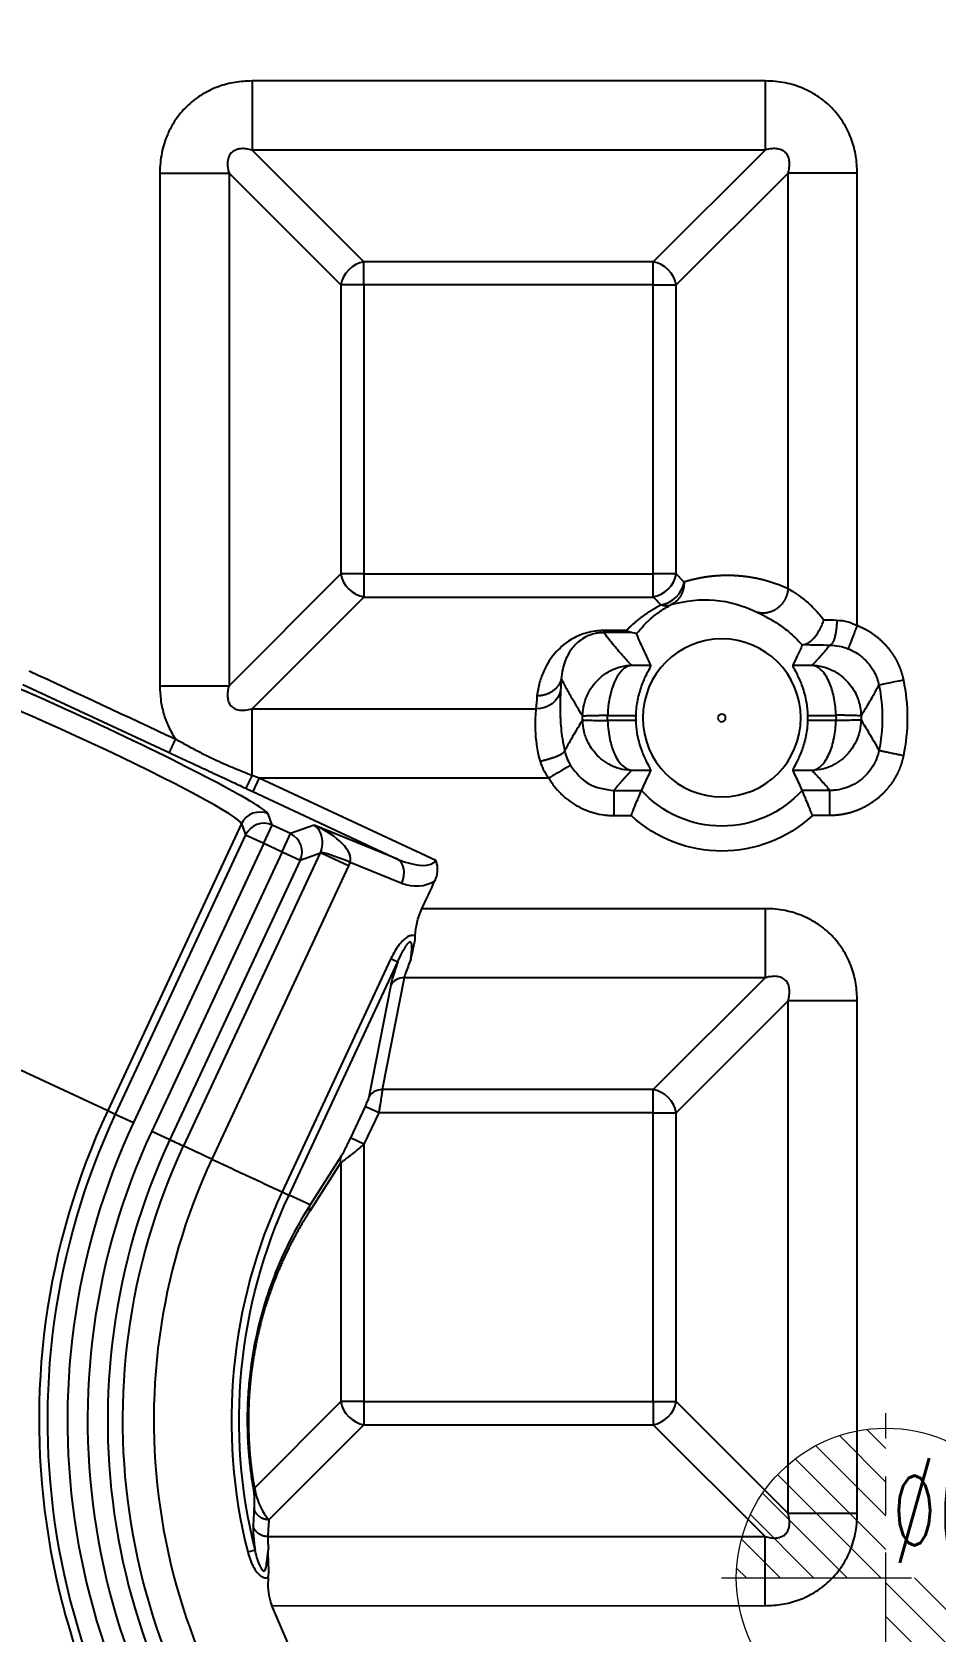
# Model space of a CAD drawing. Header units: millimetres. Extents: x 2595 to 3308, y 1499 to 1823.
# Drawn here: x 3169.39 to 3187.49, y 1625.03 to 1657.09 of the extents above; entities that cross this region are included whole.
import ezdxf
from ezdxf.lldxf.tags import DXFTag

# ---------------------------------------------------------------- set-up
doc = ezdxf.new("R2010")
doc.units = ezdxf.units.MM
doc.linetypes.add('CENTER', pattern=[2, 1.25, -0.25, 0.25, -0.25])
doc.layers.add('5', color=7, linetype='Continuous', true_color=0xffffff)
doc.layers.add('epin', color=13, linetype='Continuous', lineweight=9)
doc.styles.add('TXT05', font='txt.shx', dxfattribs={"width": 0.5, "bigfont": 'gbcbig.shx'})
tags = doc.linetypes.add('DASHED', pattern=[25.72, 12.86, -12.86]).pattern_tags.tags
tags[6:7] = [DXFTag(74, 4), DXFTag(75, 0), DXFTag(340, '0'), DXFTag(46, 0.0), DXFTag(50, 0.0), DXFTag(44, 0.0), DXFTag(45, 0.0)]
tags[4:5] = [DXFTag(74, 4), DXFTag(75, 0), DXFTag(340, '0'), DXFTag(46, 0.0), DXFTag(50, 0.0), DXFTag(44, 0.0), DXFTag(45, 0.0)]

# ---------------------------------------------------------------- blocks, each defined once
blk = doc.blocks.new('epin_ejp_6')
at = {"layer": 'epin'}
h = blk.add_hatch(dxfattribs=at)
h.set_pattern_fill('_ANSI31', color=123, scale=0.15, angle=90, style=0)
h.set_pattern_definition([(135, (-2656.51364, 153.2396), (-0.336759605, -0.336759605), [])])
h.paths.add_polyline_path([(0, 3, 0.414214), (-3, 0), (0, 0)])
h.paths.add_polyline_path([(3, 0), (0, 0), (0, -3, 0.414214)])
at = {"layer": 'epin', "color": 1, "linetype": 'CENTER', "ltscale": 3.048}
for p, q in [((0, -3.3), (0, 3.3)), ((-3.3, 0), (3.3, 0))]:
    blk.add_line(p, q, dxfattribs=at)
at = {"layer": 'epin'}
blk.add_circle((0, 0), 3, dxfattribs=at)
at = {"layer": 'epin', "color": 6, "style": 'TXT05', "width": 0.5}
blk.add_text('%%c6', height=2.1, dxfattribs=at).set_placement((0.12, 0.3))

msp = doc.modelspace()

# ---------------------------------------------------------------- linework, layer by layer
at = {"layer": '5', "color": 7, "linetype": 'Continuous'}
for p, q in [((3173.796, 1656.111), (3173.796, 1654.725)), ((3184.078, 1656.111), (3173.796, 1656.111)), ((3184.078, 1654.725), (3173.796, 1654.725)), ((3176.039, 1652.482), (3173.796, 1654.725)), ((3181.834, 1652.482), (3184.078, 1654.725)), ((3171.947, 1654.263), (3171.947, 1643.981)), ((3173.334, 1654.263), (3173.334, 1643.981)), ((3175.577, 1652.02), (3173.334, 1654.263)), ((3182.296, 1652.02), (3184.54, 1654.263)), ((3185.926, 1654.263), (3184.54, 1654.263)), ((3184.54, 1645.933), (3184.54, 1654.263)), ((3185.926, 1645.192), (3185.926, 1654.263)), ((3181.834, 1652.482), (3176.039, 1652.482)), ((3176.039, 1652.02), (3176.039, 1652.482)), ((3181.834, 1652.02), (3181.834, 1652.482)), ((3175.577, 1652.02), (3175.577, 1646.225)), ((3176.039, 1652.02), (3175.577, 1652.02)), ((3176.039, 1652.02), (3176.039, 1646.225)), ((3181.834, 1652.02), (3176.039, 1652.02)), ((3181.834, 1652.02), (3182.296, 1652.02)), ((3181.834, 1646.225), (3181.834, 1652.02)), ((3182.296, 1646.225), (3182.296, 1652.02)), ((3175.577, 1646.225), (3173.334, 1643.981)), ((3176.039, 1646.225), (3175.577, 1646.225)), ((3176.039, 1646.225), (3181.834, 1646.225)), ((3176.039, 1646.225), (3176.039, 1645.762)), ((3181.834, 1645.762), (3181.834, 1646.225)), ((3182.296, 1646.225), (3181.834, 1646.225)), ((3182.454, 1646.067), (3182.296, 1646.225)), ((3176.039, 1645.762), (3173.796, 1643.519)), ((3176.039, 1645.762), (3181.834, 1645.762)), ((3181.297, 1645.088), (3180.849, 1645.088)), ((3181.418, 1645.048), (3180.849, 1645.048)), ((3181.401, 1644.394), (3181.792, 1644.394)), ((3184.633, 1644.394), (3185.023, 1644.394)), ((3169.2, 1644.01), (3172.133, 1642.642)), ((3171.947, 1643.981), (3173.334, 1643.981)), ((3180.924, 1643.389), (3181.493, 1643.389)), ((3181.493, 1643.286), (3180.924, 1643.286)), ((3184.931, 1643.389), (3185.501, 1643.389)), ((3185.501, 1643.286), (3184.931, 1643.286)), ((3181.792, 1642.282), (3181.401, 1642.282)), ((3185.023, 1642.282), (3184.633, 1642.282)), ((3173.939, 1642.133), (3173.812, 1641.86)), ((3173.812, 1641.86), (3176.713, 1640.507)), ((3173.939, 1642.133), (3179.743, 1642.133)), ((3173.939, 1642.133), (3177.478, 1640.483)), ((3181.047, 1641.882), (3181.604, 1641.882)), ((3185.377, 1641.882), (3184.821, 1641.882)), ((3173.586, 1641.217), (3170.903, 1635.463)), ((3173.586, 1641.217), (3173.667, 1640.993)), ((3174.032, 1640.823), (3174.201, 1641.187)), ((3174.201, 1641.187), (3174.12, 1641.411)), ((3174.567, 1641.017), (3174.201, 1641.187)), ((3175.039, 1641.188), (3174.567, 1641.017)), ((3176.713, 1640.507), (3175.039, 1641.188)), ((3181.047, 1641.38), (3181.394, 1641.38)), ((3185.377, 1641.38), (3185.03, 1641.38)), ((3173.667, 1640.993), (3171.055, 1635.392)), ((3173.667, 1640.993), (3174.032, 1640.823)), ((3174.397, 1640.652), (3174.567, 1641.017)), ((3174.032, 1640.823), (3171.42, 1635.222)), ((3174.397, 1640.652), (3171.785, 1635.051)), ((3172.426, 1634.753), (3175.167, 1640.63)), ((3174.032, 1640.823), (3174.397, 1640.652)), ((3174.397, 1640.652), (3174.761, 1640.483)), ((3174.761, 1640.483), (3175.167, 1640.63)), ((3175.729, 1640.368), (3175.167, 1640.63)), ((3174.761, 1640.483), (3172.149, 1634.881)), ((3175.729, 1640.368), (3172.988, 1634.49)), ((3175.763, 1640.445), (3176.795, 1640.025)), ((3184.078, 1639.512), (3177.199, 1639.512)), ((3164.711, 1638.35), (3170.903, 1635.463)), ((3176.58, 1638.512), (3174.398, 1633.833)), ((3174.537, 1633.768), (3176.719, 1638.447)), ((3176.847, 1638.126), (3176.406, 1635.883)), ((3184.078, 1638.126), (3176.847, 1638.126)), ((3181.834, 1635.883), (3184.078, 1638.126)), ((3176.575, 1637.976), (3176.134, 1635.732)), ((3182.296, 1635.421), (3184.54, 1637.664)), ((3185.926, 1637.664), (3184.54, 1637.664)), ((3184.54, 1627.382), (3184.54, 1637.664)), ((3185.926, 1627.382), (3185.926, 1637.664)), ((3181.834, 1635.883), (3176.406, 1635.883)), ((3181.834, 1635.421), (3181.834, 1635.883)), ((3170.903, 1635.463), (3171.055, 1635.392)), ((3176.062, 1635.547), (3175.767, 1634.915)), ((3176.334, 1635.421), (3176.039, 1634.789)), ((3181.834, 1635.421), (3182.296, 1635.421)), ((3181.834, 1629.626), (3181.834, 1635.421)), ((3182.296, 1629.626), (3182.296, 1635.421)), ((3171.055, 1635.392), (3171.42, 1635.222)), ((3171.785, 1635.051), (3172.149, 1634.881)), ((3176.039, 1634.789), (3175.767, 1634.915)), ((3176.039, 1634.789), (3176.039, 1629.626)), ((3175.582, 1634.549), (3174.958, 1633.572)), ((3175.577, 1634.422), (3174.953, 1633.445)), ((3175.577, 1634.422), (3175.577, 1629.626)), ((3174.958, 1633.572), (3174.537, 1633.768)), ((3175.577, 1629.626), (3173.844, 1627.892)), ((3176.039, 1629.626), (3175.577, 1629.626)), ((3176.039, 1629.626), (3181.834, 1629.626)), ((3176.039, 1629.626), (3176.039, 1629.163)), ((3181.834, 1629.626), (3182.296, 1629.626)), ((3181.834, 1629.626), (3181.834, 1629.163)), ((3182.296, 1629.626), (3184.54, 1627.382)), ((3176.039, 1629.163), (3174.133, 1627.257)), ((3176.039, 1629.163), (3181.834, 1629.163)), ((3181.834, 1629.163), (3184.078, 1626.92)), ((3184.078, 1625.534), (3184.078, 1626.92)), ((3174.19, 1625.535), (3184.078, 1625.534))]:
    msp.add_line(p, q, dxfattribs=at)
at = {"layer": '5', "color": 7, "linetype": 'Continuous', "extrusion": (0, 0, -1)}
for radius in [1.584, 0.077]:
    msp.add_circle((-3183.212, 1643.338), radius, dxfattribs=at)
for centre, radius, start, end in [((-3148.002, 1669.494), 100.07, 313.95835, 233.17746), ((-3148.002, 1669.494), 99.038, 101.06, 232.89885), ((-3183.212, 1643.338), 3.718, 168.2351, 191.7649), ((-3183.212, 1643.338), 3.216, 168.2383, 191.7672), ((-3183.212, 1643.338), 2.791, 359.1545, 0.8458), ((-3183.212, 1643.338), 2.289, 358.7148, 1.2852), ((-3183.212, 1643.338), 1.72, 358.2894, 1.7106), ((-3183.212, 1643.338), 1.72, 178.2894, 181.7106), ((-3183.212, 1643.338), 2.289, 178.7148, 181.2852), ((-3183.212, 1643.338), 2.791, 179.1545, 180.8455), ((-3183.212, 1643.338), 2.169, 222.1388, 317.8612), ((-3183.212, 1643.338), 2.672, 227.1215, 312.8785), ((-3184.218, 1629.254), 23.825, 180, 25), ((-3184.218, 1629.254), 13.012, 180, 25), ((-3184.218, 1629.254), 10.682, 345.9067, 25)]:
    msp.add_arc(centre, radius, start, end, dxfattribs=at)
at = {"layer": '5', "color": 7, "linetype": 'DASHED'}
for radius, start, end in [(100.573, 306.62661, 226.18317), (100.572, 306.62578, 226.19708)]:
    msp.add_arc((3148.002, 1669.494), radius, start, end, dxfattribs=at)
at = {"layer": '5', "color": 7, "linetype": 'Continuous'}
for centre, radius, start, end in [((3148.002, 1669.494), 100.547, 306.63636, 233.36364), ((3148.002, 1669.494), 99.282, 307.04882, 79.04876), ((3148.002, 1669.494), 99.081, 307.09253, 78.95021), ((3148.002, 1663.458), 81.732, 285.12421, 344.87579), ((3148.002, 1663.458), 82.176, 285.12421, 344.87579), ((3184.218, 1629.254), 23.204, 155, 0), ((3184.218, 1629.254), 22.9, 155, 0), ((3184.218, 1629.254), 22.498, 155, 0), ((3184.218, 1629.254), 22.094, 155, 0), ((3184.218, 1629.254), 21.692, 155, 0), ((3184.218, 1629.254), 21.524, 155, 0), ((3184.218, 1629.254), 14.692, 155, 0), ((3184.218, 1629.254), 14.524, 155, 0), ((3184.218, 1629.254), 14.122, 155, 0), ((3184.218, 1629.254), 13.718, 155, 0), ((3184.218, 1629.254), 13.316, 155, 0), ((3184.218, 1629.254), 12.391, 155, 0), ((3184.218, 1629.254), 10.836, 155, 194.0933)]:
    msp.add_arc(centre, radius, start, end, dxfattribs=at)
for centre, major_axis, ratio, start_param, end_param in [((3176.039, 1652.02), (0.356, 0.356), 0.854588, 0.863645, 2.277948), ((3181.834, 1652.02), (0.356, -0.356), 0.854588, 0.863645, 2.277948), ((3176.039, 1646.225), (-0.356, 0.356), 0.854588, 0.863645, 2.277948), ((3181.834, 1646.225), (-0.356, -0.356), 0.854588, 0.863645, 2.277948), ((3181.993, 1646.065), (-0.356, -0.356), 0.854588, 0.863645, 2.2779), ((3170.655, 1643.015), (3.465, -1.616), 0.052408, 0.05236, 3.089233), ((3170.486, 1642.651), (3.1, -1.446), 0.058573, 0.05236, 3.089233), ((3173.95, 1641.047), (0.378, 0.138), 0.997265, 0.786768, 2.354825), ((3174.032, 1640.823), (0.378, 0.138), 0.997265, 0.786768, 2.354825), ((3174.869, 1640.824), (0.89, -0.389), 0.413498, 0.028084, 1.560908), ((3174.869, 1640.824), (0.03, 0.412), 0.826926, 4.318334, 5.851158), ((3174.397, 1640.652), (-0.138, 0.378), 0.997265, 3.92836, 5.496418), ((3174.626, 1640.736), (0.568, 0.026), 0.671744, 5.934647, 5.96988), ((3177.011, 1639.863), (1.843, -0.777), 0.035222, 2.32936, 3.08739), ((3173.379, 1641.318), (2.561, -0.045), 0.928627, 5.891171, 5.926404), ((3176.806, 1640.796), (0.673, -0.314), 0.406699, 4.764749, 6.283185), ((3176.544, 1640.142), (0.152, 0.373), 0.687907, 4.678191, 6.211015), ((3177.057, 1640.679), (0.673, -0.314), 0.948965, 4.764749, 5.713443), ((3176.406, 1635.605), (0.296, -0.058), 0.916023, 1.748813, 2.877961), ((3181.834, 1635.421), (0.356, -0.356), 0.854588, 0.863645, 2.277948), ((3176.039, 1629.626), (-0.356, 0.356), 0.854588, 0.863645, 2.277948), ((3181.834, 1629.626), (-0.356, -0.356), 0.854588, 0.863645, 2.277948)]:
    msp.add_ellipse(centre, major_axis=major_axis, ratio=ratio, start_param=start_param, end_param=end_param, dxfattribs=at)
for points, degree, knots in [([(3173.796, 1656.111), (3173.682, 1656.106), (3173.452, 1656.095), (3173.172, 1656.02), (3172.958, 1655.931), (3172.75, 1655.82), (3172.558, 1655.676), (3172.39, 1655.503), (3172.289, 1655.373), (3172.188, 1655.217), (3172.103, 1655.05), (3172.031, 1654.853), (3171.984, 1654.666), (3171.953, 1654.469), (3171.949, 1654.333), (3171.947, 1654.263)], 3, [0, 0, 0, 0, 0.117404, 0.235804, 0.295415, 0.355364, 0.477207, 0.539685, 0.603015, 0.645573, 0.730964, 0.795158, 0.860435, 0.928322, 1, 1, 1, 1]), ([(3185.926, 1654.263), (3185.921, 1654.377), (3185.91, 1654.607), (3185.835, 1654.887), (3185.746, 1655.101), (3185.634, 1655.309), (3185.491, 1655.501), (3185.317, 1655.669), (3185.188, 1655.77), (3185.032, 1655.871), (3184.864, 1655.956), (3184.667, 1656.028), (3184.481, 1656.075), (3184.283, 1656.106), (3184.147, 1656.109), (3184.078, 1656.111)], 3, [0, 0, 0, 0, 0.117404, 0.235804, 0.295415, 0.355364, 0.477207, 0.539685, 0.603015, 0.645573, 0.730964, 0.795158, 0.860435, 0.928322, 1, 1, 1, 1]), ([(3173.796, 1654.725), (3173.758, 1654.735), (3173.685, 1654.753), (3173.576, 1654.757), (3173.478, 1654.739), (3173.393, 1654.691), (3173.332, 1654.61), (3173.303, 1654.509), (3173.303, 1654.389), (3173.323, 1654.308), (3173.334, 1654.263)], 3, [0, 0, 0, 0, 0.147174, 0.276121, 0.386166, 0.48296, 0.579882, 0.691662, 0.82731, 1, 1, 1, 1]), ([(3184.54, 1654.263), (3184.549, 1654.301), (3184.567, 1654.374), (3184.572, 1654.482), (3184.553, 1654.581), (3184.505, 1654.666), (3184.425, 1654.727), (3184.324, 1654.755), (3184.204, 1654.756), (3184.123, 1654.736), (3184.078, 1654.725)], 3, [0, 0, 0, 0, 0.147174, 0.276121, 0.386166, 0.48296, 0.579882, 0.691662, 0.82731, 1, 1, 1, 1]), ([(3182.454, 1646.067), (3182.685, 1646.14), (3182.92, 1646.172), (3183.073, 1646.194), (3183.229, 1646.198), (3183.382, 1646.203), (3183.694, 1646.18), (3184.004, 1646.124), (3184.35, 1646.021), (3184.54, 1645.933)], 2, [0, 0, 0, 0.214286, 0.214286, 0.357143, 0.357143, 0.5, 0.65, 0.8, 1, 1, 1]), ([(3184.54, 1645.933), (3184.582, 1645.907), (3184.666, 1645.855), (3184.844, 1645.729), (3185.049, 1645.553), (3185.185, 1645.392), (3185.257, 1645.306)], 3, [0, 0, 0, 0, 0.233513, 0.46875, 0.717678, 1, 1, 1, 1]), ([(3181.503, 1645.028), (3181.6, 1645.139), (3181.738, 1645.297), (3181.99, 1645.49), (3182.13, 1645.57), (3182.197, 1645.609)], 3, [0, 0, 0, 0, 0.554694, 0.789035, 1, 1, 1, 1]), ([(3181.992, 1645.605), (3182.01, 1645.6), (3182.037, 1645.593), (3182.072, 1645.59), (3182.098, 1645.589), (3182.124, 1645.591), (3182.157, 1645.595), (3182.181, 1645.603), (3182.197, 1645.609)], 3, [0, 0, 0, 0, 0.249927, 0.374963, 0.499998, 0.625034, 0.750069, 1, 1, 1, 1]), ([(3183.919, 1645.456), (3183.943, 1645.444), (3183.991, 1645.421), (3184.082, 1645.374), (3184.184, 1645.319), (3184.334, 1645.229), (3184.491, 1645.118), (3184.615, 1645.011), (3184.653, 1644.976), (3184.661, 1644.968)], 3, [0, 0, 0, 0, 0.154715, 0.302192, 0.446974, 0.589711, 0.874301, 0.973375, 1, 1, 1, 1]), ([(3180.849, 1645.088), (3180.818, 1645.088), (3180.756, 1645.086), (3180.638, 1645.074), (3180.503, 1645.045), (3180.365, 1644.997), (3180.12, 1644.881), (3179.848, 1644.643), (3179.66, 1644.34), (3179.549, 1644.041), (3179.522, 1643.87), (3179.507, 1643.779)], 3, [0, 0, 0, 0, 0.024642, 0.048514, 0.095737, 0.14416, 0.193426, 0.396543, 0.657548, 0.817838, 1, 1, 1, 1]), ([(3180.849, 1645.048), (3180.807, 1645.046), (3180.722, 1645.042), (3180.574, 1645.006), (3180.44, 1644.942), (3180.318, 1644.851), (3180.219, 1644.746), (3180.134, 1644.622), (3180.066, 1644.476), (3180.015, 1644.307), (3180.002, 1644.186), (3179.995, 1644.122)], 3, [0, 0, 0, 0, 0.035985, 0.074047, 0.16195, 0.258248, 0.364856, 0.48996, 0.637041, 0.80645, 1, 1, 1, 1]), ([(3181.401, 1644.394), (3181.395, 1644.4), (3181.357, 1644.439), (3181.289, 1644.512), (3181.195, 1644.617), (3181.097, 1644.732), (3180.994, 1644.858), (3180.911, 1644.965), (3180.863, 1645.03), (3180.849, 1645.048)], 3, [0, 0, 0, 0, 0.031033, 0.176544, 0.336478, 0.511983, 0.704037, 0.914259, 1, 1, 1, 1]), ([(3181.418, 1645.048), (3181.398, 1645.051), (3181.368, 1645.056), (3181.327, 1645.072), (3181.307, 1645.083), (3181.297, 1645.088)], 3, [0, 0, 0, 0, 0.499385, 0.749582, 1, 1, 1, 1]), ([(3181.418, 1645.048), (3181.449, 1645.046), (3181.467, 1645.043), (3181.495, 1645.036), (3181.501, 1645.032), (3181.503, 1645.028)], 3, [0, 0, 0, 0, 0.426432, 0.426432, 1, 1, 1, 1]), ([(3184.866, 1644.809), (3184.9, 1644.82), (3184.967, 1644.841), (3185.084, 1644.962), (3185.169, 1645.096), (3185.225, 1645.215), (3185.246, 1645.276), (3185.257, 1645.306)], 3, [0, 0, 0, 0, 0.251226, 0.500803, 0.750369, 0.874999, 1, 1, 1, 1]), ([(3185.517, 1645.299), (3185.593, 1645.293), (3185.734, 1645.28), (3185.865, 1645.22), (3185.926, 1645.192)], 3, [0, 0, 0, 0, 0.539354, 1, 1, 1, 1]), ([(3185.926, 1645.192), (3186.105, 1645.122), (3186.33, 1644.96), (3186.467, 1644.832), (3186.589, 1644.688), (3186.692, 1644.532), (3186.773, 1644.366), (3186.833, 1644.19), (3186.852, 1644.096)], 2, [0, 0, 0, 0.25, 0.375, 0.5, 0.625, 0.75, 0.875, 1, 1, 1]), ([(3181.792, 1644.394), (3181.762, 1644.452), (3181.734, 1644.511), (3181.634, 1644.722), (3181.566, 1644.875), (3181.503, 1645.028)], 3, [0, 0, 0, 0, 0.277565, 0.277565, 1, 1, 1, 1]), ([(3184.824, 1644.8), (3184.792, 1644.728), (3184.759, 1644.656), (3184.695, 1644.52), (3184.664, 1644.457), (3184.633, 1644.394)], 3, [0, 0, 0, 0, 0.532113, 0.532113, 1, 1, 1, 1]), ([(3184.824, 1644.8), (3184.825, 1644.802), (3184.833, 1644.805), (3184.852, 1644.807), (3184.859, 1644.808), (3184.866, 1644.809)], 3, [0, 0, 0, 0, 0.728273, 0.728273, 1, 1, 1, 1]), ([(3184.866, 1644.809), (3184.947, 1644.807), (3185.11, 1644.802), (3185.289, 1644.799), (3185.38, 1644.797)], 3, [0, 0, 0, 0, 0.491877, 1, 1, 1, 1]), ([(3185.743, 1644.724), (3185.849, 1644.683), (3186.058, 1644.558), (3186.268, 1644.292), (3186.342, 1644.083), (3186.361, 1643.993)], 3, [0, 0, 0, 0, 0.34077, 0.723685, 1, 1, 1, 1]), ([(3167.285, 1581.691), (3169.791, 1582.349), (3174.854, 1583.68), (3182.249, 1586.586), (3189.494, 1590.2), (3196.488, 1594.596), (3203.144, 1599.754), (3208.087, 1604.452), (3211.587, 1608.288), (3213.88, 1611.019), (3216.127, 1613.943), (3218.312, 1617.062), (3220.416, 1620.381), (3222.422, 1623.902), (3224.31, 1627.624), (3226.058, 1631.547), (3227.642, 1635.67), (3229.06, 1639.983), (3229.814, 1642.955), (3230.196, 1644.461)], 3, [0, 0, 0, 0, 0.083028, 0.167755, 0.254186, 0.342326, 0.432181, 0.523757, 0.560565, 0.598667, 0.638065, 0.678758, 0.720749, 0.764038, 0.808627, 0.854516, 0.901707, 0.950201, 1, 1, 1, 1]), ([(3180.444, 1643.581), (3180.452, 1643.618), (3180.477, 1643.707), (3180.537, 1643.848), (3180.634, 1644.002), (3180.768, 1644.147), (3180.909, 1644.249), (3181.04, 1644.315), (3181.152, 1644.356), (3181.273, 1644.385), (3181.358, 1644.391), (3181.401, 1644.394)], 3, [0, 0, 0, 0, 0.07891, 0.193042, 0.321701, 0.464371, 0.622974, 0.709167, 0.800415, 0.897186, 1, 1, 1, 1]), ([(3181.401, 1644.394), (3181.366, 1644.385), (3181.31, 1644.372), (3181.237, 1644.317), (3181.168, 1644.246), (3181.098, 1644.141), (3181.016, 1643.96), (3180.96, 1643.754), (3180.931, 1643.543), (3180.926, 1643.441), (3180.924, 1643.389)], 3, [0, 0, 0, 0, 0.150621, 0.2431, 0.329843, 0.46928, 0.595012, 0.809212, 0.903576, 1, 1, 1, 1]), ([(3181.493, 1643.389), (3181.496, 1643.494), (3181.509, 1643.601), (3181.548, 1643.798), (3181.575, 1643.891), (3181.635, 1644.062), (3181.67, 1644.141), (3181.735, 1644.273), (3181.765, 1644.327), (3181.79, 1644.378), (3181.794, 1644.39), (3181.792, 1644.394)], 3, [0, 0, 0, 0, 0.203873, 0.203873, 0.406716, 0.406716, 0.625009, 0.625009, 0.862359, 0.862359, 1, 1, 1, 1]), ([(3184.633, 1644.394), (3184.63, 1644.388), (3184.639, 1644.367), (3184.674, 1644.3), (3184.7, 1644.252), (3184.758, 1644.132), (3184.793, 1644.054), (3184.857, 1643.87), (3184.887, 1643.759), (3184.92, 1643.56), (3184.929, 1643.474), (3184.931, 1643.389)], 3, [0, 0, 0, 0, 0.193447, 0.193447, 0.385296, 0.385296, 0.599016, 0.599016, 0.836074, 0.836074, 1, 1, 1, 1]), ([(3185.023, 1644.394), (3185.066, 1644.391), (3185.149, 1644.385), (3185.268, 1644.357), (3185.379, 1644.318), (3185.508, 1644.254), (3185.644, 1644.157), (3185.774, 1644.022), (3185.872, 1643.878), (3185.937, 1643.737), (3185.966, 1643.642), (3185.976, 1643.6)], 3, [0, 0, 0, 0, 0.101815, 0.198402, 0.29006, 0.376457, 0.532306, 0.667715, 0.790625, 0.91057, 1, 1, 1, 1]), ([(3185.501, 1643.389), (3185.498, 1643.446), (3185.492, 1643.56), (3185.467, 1643.723), (3185.432, 1643.875), (3185.384, 1644.017), (3185.321, 1644.151), (3185.244, 1644.264), (3185.165, 1644.337), (3185.091, 1644.38), (3185.046, 1644.389), (3185.023, 1644.394)], 3, [0, 0, 0, 0, 0.106866, 0.211819, 0.315117, 0.421745, 0.539636, 0.675027, 0.805848, 0.90017, 1, 1, 1, 1]), ([(3167.386, 1581.253), (3168.035, 1581.41), (3169.002, 1581.643), (3170.277, 1581.983), (3171.521, 1582.328), (3173.045, 1582.78), (3174.833, 1583.354), (3176.291, 1583.858), (3177.433, 1584.274), (3178.547, 1584.693), (3179.908, 1585.229), (3181.498, 1585.893), (3183.033, 1586.569), (3184.51, 1587.254), (3185.929, 1587.946), (3187.294, 1588.642), (3188.396, 1589.231), (3189.255, 1589.704), (3189.885, 1590.058), (3190.505, 1590.413), (3191.316, 1590.887), (3192.311, 1591.484), (3193.482, 1592.213), (3194.632, 1592.955), (3195.576, 1593.586), (3196.324, 1594.1), (3197.446, 1594.884), (3198.741, 1595.828), (3200.2, 1596.945), (3201.288, 1597.807), (3202.367, 1598.692), (3203.794, 1599.901), (3205.194, 1601.149), (3206.564, 1602.432), (3207.913, 1603.737), (3209.554, 1605.408), (3211.454, 1607.474), (3213.28, 1609.596), (3215.033, 1611.774), (3216.712, 1614.008), (3218.318, 1616.297), (3219.849, 1618.639), (3221.303, 1621.031), (3222.677, 1623.472), (3223.971, 1625.956), (3225.182, 1628.483), (3226.308, 1631.047), (3227.35, 1633.648), (3228.305, 1636.281), (3229.174, 1638.944), (3229.822, 1641.186), (3230.299, 1642.993), (3230.519, 1643.901), (3230.629, 1644.356)], 3, [0, 0, 0, 0, 0.021265, 0.031723, 0.04207, 0.062441, 0.082399, 0.101967, 0.11161, 0.121155, 0.139931, 0.158259, 0.176098, 0.193408, 0.210172, 0.226438, 0.242264, 0.250029, 0.257705, 0.265298, 0.272816, 0.287657, 0.302299, 0.316816, 0.331278, 0.338512, 0.345759, 0.37492, 0.389606, 0.404364, 0.419194, 0.434089, 0.464003, 0.478985, 0.493959, 0.52385, 0.553668, 0.583415, 0.613118, 0.642815, 0.672529, 0.702265, 0.732021, 0.761792, 0.791565, 0.821337, 0.851111, 0.880888, 0.910661, 0.940422, 0.970186, 0.985084, 1, 1, 1, 1]), ([(3180.421, 1643.379), (3180.35, 1643.495), (3180.237, 1643.681), (3180.101, 1643.924), (3180.032, 1644.054), (3179.995, 1644.122)], 3, [0, 0, 0, 0, 0.444979, 0.707478, 1, 1, 1, 1]), ([(3171.947, 1643.981), (3171.951, 1643.888), (3171.958, 1643.702), (3172.017, 1643.426), (3172.099, 1643.205), (3172.184, 1643.036), (3172.235, 1642.956), (3172.261, 1642.916)], 3, [0, 0, 0, 0, 0.247304, 0.496254, 0.746894, 0.87293, 1, 1, 1, 1]), ([(3173.334, 1643.981), (3173.324, 1643.943), (3173.306, 1643.871), (3173.302, 1643.762), (3173.32, 1643.663), (3173.368, 1643.578), (3173.448, 1643.517), (3173.55, 1643.489), (3173.67, 1643.488), (3173.751, 1643.508), (3173.796, 1643.519)], 3, [0, 0, 0, 0, 0.147174, 0.276121, 0.386166, 0.48296, 0.579882, 0.691662, 0.82731, 1, 1, 1, 1]), ([(3179.98, 1643.896), (3179.978, 1643.83), (3179.972, 1643.701), (3179.97, 1643.475), (3179.975, 1643.34), (3179.976, 1643.323)], 3, [0, 0, 0, 0, 0.473733, 0.933051, 1, 1, 1, 1]), ([(3186.003, 1643.379), (3186.064, 1643.477), (3186.159, 1643.632), (3186.273, 1643.833), (3186.331, 1643.938), (3186.361, 1643.993)], 3, [0, 0, 0, 0, 0.457972, 0.718245, 1, 1, 1, 1]), ([(3180.421, 1643.379), (3180.424, 1643.433), (3180.429, 1643.5), (3180.441, 1643.567), (3180.444, 1643.581)], 3, [0, 0, 0, 0, 0.794757, 1, 1, 1, 1]), ([(3185.976, 1643.6), (3185.98, 1643.585), (3185.995, 1643.512), (3186, 1643.438), (3186.003, 1643.379)], 3, [0, 0, 0, 0, 0.208935, 1, 1, 1, 1]), ([(3179.976, 1643.323), (3179.981, 1643.2), (3179.999, 1642.991), (3180.046, 1642.759), (3180.062, 1642.678)], 3, [0, 0, 0, 0, 0.649565, 1, 1, 1, 1]), ([(3180.421, 1643.296), (3180.36, 1643.197), (3180.228, 1642.981), (3180.12, 1642.785), (3180.062, 1642.678)], 3, [0, 0, 0, 0, 0.458307, 1, 1, 1, 1]), ([(3180.421, 1643.379), (3180.425, 1643.379), (3180.431, 1643.378), (3180.461, 1643.381), (3180.506, 1643.383), (3180.587, 1643.386), (3180.706, 1643.388), (3180.828, 1643.391), (3180.892, 1643.39), (3180.924, 1643.389)], 3, [0, 0, 0, 0, 0.124961, 0.250099, 0.333605, 0.500376, 0.749716, 0.874929, 1, 1, 1, 1]), ([(3180.421, 1643.296), (3180.425, 1643.297), (3180.431, 1643.297), (3180.475, 1643.293), (3180.569, 1643.29), (3180.706, 1643.287), (3180.828, 1643.284), (3180.892, 1643.286), (3180.924, 1643.286)], 3, [0, 0, 0, 0, 0.125076, 0.25034, 0.49988, 0.74948, 0.874815, 1, 1, 1, 1]), ([(3180.924, 1643.286), (3180.926, 1643.235), (3180.932, 1643.119), (3180.964, 1642.9), (3181.042, 1642.633), (3181.193, 1642.363), (3181.327, 1642.311), (3181.401, 1642.282)], 3, [0, 0, 0, 0, 0.095319, 0.217754, 0.422969, 0.677569, 1, 1, 1, 1]), ([(3181.792, 1642.282), (3181.795, 1642.287), (3181.785, 1642.308), (3181.75, 1642.375), (3181.725, 1642.423), (3181.666, 1642.544), (3181.632, 1642.621), (3181.567, 1642.805), (3181.537, 1642.916), (3181.504, 1643.115), (3181.496, 1643.201), (3181.493, 1643.286)], 3, [0, 0, 0, 0, 0.193447, 0.193447, 0.385296, 0.385296, 0.599016, 0.599016, 0.836074, 0.836074, 1, 1, 1, 1]), ([(3184.931, 1643.286), (3184.928, 1643.181), (3184.916, 1643.074), (3184.877, 1642.877), (3184.85, 1642.784), (3184.789, 1642.613), (3184.754, 1642.535), (3184.689, 1642.402), (3184.659, 1642.348), (3184.635, 1642.297), (3184.631, 1642.285), (3184.633, 1642.282)], 3, [0, 0, 0, 0, 0.203873, 0.203873, 0.406716, 0.406716, 0.625009, 0.625009, 0.862359, 0.862359, 1, 1, 1, 1]), ([(3185.023, 1642.282), (3185.06, 1642.291), (3185.127, 1642.307), (3185.22, 1642.386), (3185.299, 1642.489), (3185.389, 1642.658), (3185.455, 1642.873), (3185.492, 1643.109), (3185.498, 1643.227), (3185.501, 1643.286)], 3, [0, 0, 0, 0, 0.157307, 0.293546, 0.419153, 0.54296, 0.779379, 0.889845, 1, 1, 1, 1]), ([(3186.003, 1643.379), (3186, 1643.379), (3185.993, 1643.378), (3185.95, 1643.382), (3185.856, 1643.385), (3185.719, 1643.388), (3185.596, 1643.391), (3185.533, 1643.39), (3185.501, 1643.389)], 3, [0, 0, 0, 0, 0.125076, 0.25034, 0.499879, 0.74948, 0.874816, 1, 1, 1, 1]), ([(3186.003, 1643.296), (3186, 1643.297), (3185.993, 1643.297), (3185.964, 1643.294), (3185.919, 1643.292), (3185.838, 1643.29), (3185.719, 1643.287), (3185.596, 1643.284), (3185.533, 1643.286), (3185.501, 1643.286)], 3, [0, 0, 0, 0, 0.124961, 0.250099, 0.333606, 0.500377, 0.749717, 0.874929, 1, 1, 1, 1]), ([(3186.003, 1643.296), (3185.998, 1643.223), (3185.992, 1643.146), (3185.975, 1643.071), (3185.974, 1643.067)], 3, [0, 0, 0, 0, 0.944833, 1, 1, 1, 1]), ([(3186.003, 1643.296), (3186.055, 1643.213), (3186.145, 1643.066), (3186.261, 1642.863), (3186.327, 1642.744), (3186.361, 1642.682)], 3, [0, 0, 0, 0, 0.38824, 0.680302, 1, 1, 1, 1]), ([(3172.261, 1642.916), (3172.331, 1642.876), (3172.476, 1642.795), (3172.697, 1642.676), (3172.915, 1642.566), (3173.121, 1642.469), (3173.311, 1642.385), (3173.533, 1642.292), (3173.694, 1642.229), (3173.796, 1642.188)], 3, [0, 0, 0, 0, 0.142434, 0.293768, 0.440842, 0.574472, 0.695628, 0.805824, 1, 1, 1, 1]), ([(3181.401, 1642.282), (3181.319, 1642.29), (3181.162, 1642.306), (3180.898, 1642.421), (3180.652, 1642.625), (3180.509, 1642.875), (3180.462, 1643.021), (3180.452, 1643.063), (3180.451, 1643.067)], 3, [0, 0, 0, 0, 0.198998, 0.37716, 0.671271, 0.909027, 0.991341, 1, 1, 1, 1]), ([(3185.974, 1643.067), (3185.964, 1643.024), (3185.931, 1642.922), (3185.856, 1642.768), (3185.742, 1642.614), (3185.601, 1642.483), (3185.465, 1642.398), (3185.347, 1642.345), (3185.209, 1642.299), (3185.099, 1642.289), (3185.023, 1642.282)], 3, [0, 0, 0, 0, 0.093715, 0.227644, 0.368791, 0.51294, 0.65887, 0.73569, 0.817112, 1, 1, 1, 1]), ([(3172.133, 1642.642), (3172.171, 1642.625), (3172.246, 1642.59), (3172.399, 1642.519), (3172.553, 1642.447), (3172.705, 1642.377), (3172.814, 1642.326), (3172.917, 1642.278), (3173.045, 1642.218), (3173.194, 1642.149), (3173.411, 1642.047), (3173.568, 1641.974), (3173.669, 1641.926)], 3, [0, 0, 0, 0, 0.072915, 0.146995, 0.299186, 0.37341, 0.444133, 0.511251, 0.574895, 0.69387, 0.803252, 1, 1, 1, 1]), ([(3180.062, 1642.678), (3180.074, 1642.631), (3180.101, 1642.53), (3180.151, 1642.435), (3180.177, 1642.384)], 3, [0, 0, 0, 0, 0.468839, 1, 1, 1, 1]), ([(3186.361, 1642.682), (3186.351, 1642.635), (3186.304, 1642.466), (3186.146, 1642.202), (3185.839, 1641.966), (3185.562, 1641.889), (3185.406, 1641.882), (3185.377, 1641.882)], 3, [0, 0, 0, 0, 0.104101, 0.381986, 0.660423, 0.936127, 1, 1, 1, 1]), ([(3186.852, 1642.579), (3186.825, 1642.449), (3186.778, 1642.329), (3186.731, 1642.211), (3186.595, 1641.991), (3186.51, 1641.894), (3186.424, 1641.795), (3186.223, 1641.633), (3186.107, 1641.569), (3185.994, 1641.506), (3185.754, 1641.421), (3185.507, 1641.38), (3185.377, 1641.38)], 2, [0, 0, 0, 0.125, 0.125, 0.25, 0.375, 0.375, 0.5, 0.625, 0.625, 0.75, 0.875, 1, 1, 1]), ([(3179.57, 1642.465), (3179.589, 1642.411), (3179.63, 1642.293), (3179.703, 1642.189), (3179.743, 1642.133)], 3, [0, 0, 0, 0, 0.457273, 1, 1, 1, 1]), ([(3180.177, 1642.384), (3180.288, 1642.242), (3180.511, 1641.958), (3180.868, 1641.907), (3181.047, 1641.882)], 3, [0, 0, 0, 0, 0.499174, 1, 1, 1, 1]), ([(3181.401, 1642.282), (3181.316, 1642.194), (3181.23, 1642.097), (3181.185, 1642.046), (3181.094, 1641.94), (3181.047, 1641.882)], 2, [0, 0, 0, 0.5, 0.5, 0.75, 1, 1, 1]), ([(3185.023, 1642.282), (3185.082, 1642.22), (3185.172, 1642.124), (3185.271, 1642.01), (3185.331, 1641.938), (3185.362, 1641.901), (3185.377, 1641.882)], 3, [0, 0, 0, 0, 0.462158, 0.721104, 0.858035, 1, 1, 1, 1]), ([(3179.743, 1642.133), (3179.76, 1642.104), (3179.794, 1642.046), (3179.872, 1641.939), (3179.958, 1641.841), (3180.054, 1641.752), (3180.155, 1641.67), (3180.292, 1641.579), (3180.439, 1641.506), (3180.561, 1641.459), (3180.686, 1641.421), (3180.814, 1641.395), (3180.946, 1641.382), (3181.013, 1641.38), (3181.047, 1641.38)], 3, [0, 0, 0, 0, 0.064254, 0.127283, 0.251152, 0.312834, 0.3748, 0.499503, 0.62426, 0.686296, 0.748077, 0.872248, 0.935489, 1, 1, 1, 1]), ([(3181.394, 1641.38), (3181.394, 1641.38), (3181.395, 1641.38), (3181.402, 1641.398), (3181.409, 1641.416), (3181.438, 1641.49), (3181.461, 1641.547), (3181.502, 1641.647), (3181.522, 1641.693), (3181.554, 1641.768), (3181.567, 1641.8), (3181.588, 1641.848), (3181.596, 1641.865), (3181.602, 1641.878), (3181.603, 1641.881), (3181.604, 1641.882)], 3, [0, 0, 0, 0, 0.001366, 0.001366, 0.072193, 0.072193, 0.305497, 0.305497, 0.521767, 0.521767, 0.723149, 0.723149, 0.918261, 0.918261, 1, 1, 1, 1]), ([(3185.03, 1641.38), (3185.03, 1641.38), (3185.03, 1641.38), (3185.023, 1641.398), (3185.016, 1641.416), (3184.986, 1641.49), (3184.963, 1641.547), (3184.922, 1641.647), (3184.903, 1641.693), (3184.871, 1641.768), (3184.857, 1641.8), (3184.836, 1641.848), (3184.828, 1641.865), (3184.823, 1641.878), (3184.821, 1641.881), (3184.821, 1641.882)], 3, [0, 0, 0, 0, 0.001366, 0.001366, 0.072193, 0.072193, 0.305497, 0.305497, 0.521767, 0.521767, 0.72315, 0.72315, 0.918261, 0.918261, 1, 1, 1, 1]), ([(3177.464, 1640.071), (3177.49, 1640.129), (3177.508, 1640.191), (3177.519, 1640.306), (3177.516, 1640.359), (3177.497, 1640.433), (3177.49, 1640.456), (3177.479, 1640.48), (3177.479, 1640.481), (3177.478, 1640.483)], 3, [0, 0, 0, 0, 0.450568, 0.450568, 0.817407, 0.817407, 0.990445, 0.990445, 1, 1, 1, 1]), ([(3177.067, 1638.961), (3177.067, 1638.966), (3177.069, 1639.055), (3177.095, 1639.234), (3177.156, 1639.418), (3177.2, 1639.512)], 3, [0, 0, 0, 0, 0.031336, 0.515668, 1, 1, 1, 1]), ([(3185.926, 1637.664), (3185.921, 1637.778), (3185.91, 1638.008), (3185.835, 1638.288), (3185.746, 1638.502), (3185.634, 1638.71), (3185.491, 1638.902), (3185.317, 1639.07), (3185.188, 1639.171), (3185.032, 1639.272), (3184.864, 1639.357), (3184.667, 1639.429), (3184.481, 1639.476), (3184.283, 1639.507), (3184.147, 1639.51), (3184.078, 1639.512)], 3, [0, 0, 0, 0, 0.117404, 0.235804, 0.295415, 0.355364, 0.477207, 0.539685, 0.603015, 0.645573, 0.730964, 0.795158, 0.860435, 0.928322, 1, 1, 1, 1]), ([(3177.067, 1638.961), (3177.064, 1638.962), (3177.062, 1638.963), (3177.041, 1638.972), (3177.021, 1638.976), (3176.98, 1638.974), (3176.958, 1638.969), (3176.902, 1638.944), (3176.867, 1638.918), (3176.805, 1638.86), (3176.775, 1638.827), (3176.682, 1638.708), (3176.626, 1638.611), (3176.58, 1638.512)], 3, [0, 0, 0, 0, 0.015762, 0.015762, 0.119333, 0.119333, 0.222683, 0.222683, 0.399829, 0.399829, 0.574121, 0.574121, 1, 1, 1, 1]), ([(3176.976, 1638.483), (3176.976, 1638.485), (3176.976, 1638.487), (3176.979, 1638.496), (3176.98, 1638.503), (3176.996, 1638.571), (3177.012, 1638.636), (3177.046, 1638.784), (3177.066, 1638.871), (3177.067, 1638.961)], 3, [0, 0, 0, 0, 0.015068, 0.015068, 0.064552, 0.064552, 0.494339, 0.494339, 1, 1, 1, 1]), ([(3176.719, 1638.447), (3176.747, 1638.513), (3176.778, 1638.579), (3176.831, 1638.679), (3176.85, 1638.713), (3176.883, 1638.764), (3176.895, 1638.782), (3176.915, 1638.807), (3176.922, 1638.816), (3176.935, 1638.829), (3176.94, 1638.834), (3176.949, 1638.84), (3176.952, 1638.842), (3176.958, 1638.844), (3176.961, 1638.845), (3176.966, 1638.846), (3176.969, 1638.845), (3176.973, 1638.843), (3176.976, 1638.842), (3176.981, 1638.836), (3176.983, 1638.831), (3176.991, 1638.807), (3176.992, 1638.784), (3176.993, 1638.667), (3176.982, 1638.571), (3176.976, 1638.483)], 3, [0, 0, 0, 0, 0.234695, 0.234695, 0.356086, 0.356086, 0.421012, 0.421012, 0.454425, 0.454425, 0.476382, 0.476382, 0.488864, 0.488864, 0.498945, 0.498945, 0.509078, 0.509078, 0.521653, 0.521653, 0.544427, 0.544427, 0.629838, 0.629838, 1, 1, 1, 1]), ([(3176.719, 1638.447), (3176.695, 1638.377), (3176.647, 1638.244), (3176.608, 1638.112), (3176.585, 1638.027), (3176.578, 1637.992), (3176.575, 1637.976)], 3, [0, 0, 0, 0, 0.361786, 0.694771, 0.850609, 1, 1, 1, 1]), ([(3176.976, 1638.483), (3176.957, 1638.439), (3176.917, 1638.342), (3176.872, 1638.22), (3176.855, 1638.156), (3176.847, 1638.126)], 3, [0, 0, 0, 0, 0.307385, 0.669799, 1, 1, 1, 1]), ([(3184.54, 1637.664), (3184.549, 1637.702), (3184.567, 1637.775), (3184.572, 1637.883), (3184.553, 1637.982), (3184.505, 1638.067), (3184.425, 1638.128), (3184.324, 1638.156), (3184.204, 1638.157), (3184.123, 1638.137), (3184.078, 1638.126)], 3, [0, 0, 0, 0, 0.147174, 0.276121, 0.386166, 0.48296, 0.579882, 0.691662, 0.82731, 1, 1, 1, 1]), ([(3176.406, 1635.883), (3176.401, 1635.836), (3176.392, 1635.761), (3176.368, 1635.61), (3176.35, 1635.506), (3176.339, 1635.449), (3176.334, 1635.421)], 3, [0, 0, 0, 0, 0.444349, 0.707404, 0.850062, 1, 1, 1, 1]), ([(3176.039, 1634.789), (3175.966, 1634.726), (3175.848, 1634.626), (3175.715, 1634.523), (3175.631, 1634.457), (3175.596, 1634.435), (3175.577, 1634.422)], 3, [0, 0, 0, 0, 0.411956, 0.660921, 0.815232, 1, 1, 1, 1]), ([(3174.958, 1633.572), (3174.836, 1633.369), (3174.592, 1632.962), (3174.185, 1632.072), (3173.879, 1631.084), (3173.742, 1630.133), (3173.704, 1629.613), (3173.697, 1629.2), (3173.709, 1628.821), (3173.735, 1628.48), (3173.773, 1628.157), (3173.807, 1627.953), (3173.824, 1627.852)], 3, [0, 0, 0, 0, 0.15645, 0.312686, 0.577963, 0.679026, 0.742894, 0.804293, 0.855935, 0.905421, 0.953186, 1, 1, 1, 1]), ([(3174.953, 1633.445), (3174.553, 1632.819), (3174.279, 1632.134), (3174.137, 1631.78), (3174.026, 1631.397), (3174.02, 1631.377)], 2, [0, 0, 0, 0.65512, 0.65512, 0.98268, 1, 1, 1]), ([(3174.02, 1631.377), (3173.92, 1631.027), (3173.794, 1630.349), (3173.761, 1630.023), (3173.74, 1629.809), (3173.731, 1629.596), (3173.722, 1629.389), (3173.724, 1629.179), (3173.727, 1628.834), (3173.759, 1628.5), (3173.775, 1628.344), (3173.796, 1628.189), (3173.817, 1628.042), (3173.844, 1627.892)], 2, [0, 0, 0, 0.19145, 0.36471, 0.36471, 0.480218, 0.480218, 0.595725, 0.595725, 0.797862, 0.797862, 0.898931, 0.898931, 1, 1, 1]), ([(3173.824, 1627.852), (3173.824, 1627.849), (3173.825, 1627.842), (3173.827, 1627.831), (3173.829, 1627.819), (3173.832, 1627.795), (3173.835, 1627.757), (3173.838, 1627.719), (3173.839, 1627.689), (3173.84, 1627.665), (3173.84, 1627.641), (3173.841, 1627.609), (3173.841, 1627.551), (3173.838, 1627.511), (3173.837, 1627.484)], 3, [0, 0, 0, 0, 0.019382, 0.038579, 0.05798, 0.077902, 0.165813, 0.26892, 0.326543, 0.388412, 0.453898, 0.522324, 0.667959, 1, 1, 1, 1]), ([(3173.844, 1627.892), (3173.859, 1627.825), (3173.89, 1627.691), (3173.993, 1627.435), (3174.076, 1627.33), (3174.133, 1627.257)], 3, [0, 0, 0, 0, 0.23535, 0.469645, 1, 1, 1, 1]), ([(3173.818, 1627.138), (3173.817, 1627.116), (3173.816, 1627.072), (3173.819, 1626.993), (3173.826, 1626.906), (3173.837, 1626.796), (3173.85, 1626.706), (3173.858, 1626.653)], 3, [0, 0, 0, 0, 0.188453, 0.373655, 0.555382, 0.732322, 1, 1, 1, 1]), ([(3184.078, 1626.92), (3184.116, 1626.911), (3184.188, 1626.893), (3184.297, 1626.888), (3184.395, 1626.906), (3184.481, 1626.954), (3184.542, 1627.035), (3184.57, 1627.136), (3184.571, 1627.256), (3184.551, 1627.337), (3184.54, 1627.382)], 3, [0, 0, 0, 0, 0.147174, 0.276121, 0.386166, 0.48296, 0.579882, 0.691662, 0.82731, 1, 1, 1, 1]), ([(3184.078, 1625.534), (3184.192, 1625.539), (3184.422, 1625.55), (3184.702, 1625.625), (3184.916, 1625.714), (3185.123, 1625.825), (3185.315, 1625.969), (3185.483, 1626.142), (3185.585, 1626.272), (3185.686, 1626.428), (3185.771, 1626.596), (3185.843, 1626.793), (3185.89, 1626.979), (3185.92, 1627.177), (3185.924, 1627.313), (3185.926, 1627.382)], 3, [0, 0, 0, 0, 0.117404, 0.235804, 0.295415, 0.355364, 0.477207, 0.539685, 0.603015, 0.645573, 0.730964, 0.795158, 0.860435, 0.928322, 1, 1, 1, 1]), ([(3174.112, 1626.92), (3174.111, 1626.888), (3174.11, 1626.824), (3174.119, 1626.733), (3174.124, 1626.688)], 3, [0, 0, 0, 0, 0.50895, 1, 1, 1, 1]), ([(3173.709, 1626.615), (3173.734, 1626.513), (3173.771, 1626.411), (3173.842, 1626.28), (3173.866, 1626.241), (3173.922, 1626.171), (3173.954, 1626.139), (3174.008, 1626.107), (3174.028, 1626.098), (3174.069, 1626.092), (3174.089, 1626.093), (3174.113, 1626.099), (3174.118, 1626.1), (3174.122, 1626.102)], 3, [0, 0, 0, 0, 0.406897, 0.406897, 0.585895, 0.585895, 0.769596, 0.769596, 0.871733, 0.871733, 0.974703, 0.974703, 1, 1, 1, 1]), ([(3174.124, 1626.688), (3174.111, 1626.619), (3174.101, 1626.543), (3174.088, 1626.433), (3174.085, 1626.404), (3174.078, 1626.344), (3174.074, 1626.314), (3174.064, 1626.271), (3174.06, 1626.257), (3174.051, 1626.24), (3174.048, 1626.236), (3174.042, 1626.231), (3174.039, 1626.23), (3174.034, 1626.228), (3174.032, 1626.229), (3174.026, 1626.23), (3174.024, 1626.231), (3174.017, 1626.235), (3174.014, 1626.238), (3174.004, 1626.248), (3173.998, 1626.256), (3173.974, 1626.292), (3173.96, 1626.323), (3173.906, 1626.452), (3173.878, 1626.554), (3173.858, 1626.653)], 3, [0, 0, 0, 0, 0.283094, 0.283094, 0.383878, 0.383878, 0.484704, 0.484704, 0.535375, 0.535375, 0.554915, 0.554915, 0.564851, 0.564851, 0.574956, 0.574956, 0.583561, 0.583561, 0.596475, 0.596475, 0.621812, 0.621812, 0.710498, 0.710498, 1, 1, 1, 1]), ([(3174.122, 1626.102), (3174.138, 1626.215), (3174.128, 1626.325), (3174.122, 1626.498), (3174.121, 1626.567), (3174.122, 1626.648), (3174.123, 1626.665), (3174.124, 1626.684), (3174.124, 1626.686), (3174.124, 1626.688)], 3, [0, 0, 0, 0, 0.506605, 0.506605, 0.881054, 0.881054, 0.985186, 0.985186, 1, 1, 1, 1]), ([(3174.122, 1626.102), (3174.118, 1626.054), (3174.107, 1625.939), (3174.126, 1625.744), (3174.17, 1625.605), (3174.192, 1625.535)], 3, [0, 0, 0, 0, 0.258895, 0.627754, 1, 1, 1, 1]), ([(3194.247, 1625.534), (3193.78, 1624.552), (3192.847, 1622.589), (3190.411, 1620.345), (3187.478, 1618.892), (3185.301, 1618.561), (3183.142, 1618.56), (3180.968, 1618.892), (3178.017, 1620.336), (3176.036, 1622.231), (3174.824, 1624.035), (3174.402, 1625.035), (3174.191, 1625.535)], 3, [0, 0, 0, 0, 0.124905, 0.249799, 0.374686, 0.499568, 0.499828, 0.62474, 0.749623, 0.874575, 0.937285, 1, 1, 1, 1])]:
    msp.add_open_spline(points, degree=degree, knots=knots, dxfattribs=at)
for points, weights in [([(3184.078, 1656.111), (3184.078, 1655.49), (3184.078, 1654.97), (3184.078, 1654.725)], [1.08986011303, 0.970047685337, 0.970046629, 1.08985694402]), ([(3171.947, 1654.263), (3172.569, 1654.263), (3173.088, 1654.263), (3173.334, 1654.263)], [1.08986011303, 0.970047685337, 0.970046629, 1.08985694402]), ([(3185.517, 1645.299), (3185.513, 1645.016), (3185.457, 1644.811), (3185.38, 1644.797)], [1.15568462381, 0.945485205843, 0.948138192142, 1.16364358271]), ([(3185.926, 1645.192), (3185.824, 1644.931), (3185.75, 1644.741), (3185.743, 1644.724)], [1.15372578616, 0.946949230853, 0.948774034301, 1.1592001965]), ([(3179.995, 1644.122), (3179.938, 1643.909), (3179.749, 1643.774), (3179.507, 1643.779)], [1.13180758247, 0.964532230559, 0.956472169032, 1.10762739789]), ([(3173.796, 1642.188), (3173.796, 1642.789), (3173.796, 1643.283), (3173.796, 1643.519)], [1.07826471077, 0.970181060941, 0.97404513869, 1.08985694402]), ([(3172.261, 1642.916), (3172.189, 1642.762), (3172.137, 1642.65), (3172.133, 1642.642)], [1.15915912362, 0.946934820206, 0.946946959488, 1.15919554146]), ([(3186.852, 1642.579), (3186.576, 1642.637), (3186.375, 1642.679), (3186.361, 1642.682)], [1.15921194223, 0.94693100249, 0.946929352603, 1.15920699257]), ([(3173.796, 1642.188), (3173.726, 1642.04), (3173.675, 1641.933), (3173.669, 1641.926)], [1.15917112249, 0.952068674148, 0.947066754965, 1.14416536494]), ([(3180.177, 1642.384), (3180.162, 1642.375), (3179.985, 1642.273), (3179.742, 1642.133)], [1.15918073674, 0.948586986596, 0.946952538822, 1.15427739342]), ([(3184.078, 1639.512), (3184.078, 1638.891), (3184.078, 1638.371), (3184.078, 1638.126)], [1.08986011303, 0.970047685337, 0.970046629, 1.08985694402]), ([(3174.953, 1633.445), (3174.942, 1633.49), (3174.944, 1633.533), (3174.958, 1633.572)], [1.01688237038, 0.994372543173, 0.994372543206, 1.01688237048]), ([(3174.133, 1627.257), (3173.982, 1627.259), (3173.866, 1627.348), (3173.837, 1627.484)], [1.12808183737, 0.957306054207, 0.957306054209, 1.12808183738]), ([(3174.112, 1626.92), (3173.965, 1626.921), (3173.851, 1627.006), (3173.818, 1627.138)], [1.12225885184, 0.959247118472, 0.959247049386, 1.12225864458]), ([(3185.926, 1627.382), (3185.304, 1627.382), (3184.785, 1627.382), (3184.54, 1627.382)], [1.08986011303, 0.970047685337, 0.970046628999, 1.08985694402])]:
    msp.add_rational_spline(points, weights, degree=3, dxfattribs=at)
for points, weights, knots in [([(3182.454, 1646.067), (3182.456, 1646.026), (3182.453, 1645.986), (3182.446, 1645.947), (3182.419, 1645.799), (3182.334, 1645.674), (3182.197, 1645.609)], [1.11831595972, 1.15093369154, 1.19029554582, 1.23640152256, 1.07610421916, 0.997326776122, 1.00006919344], [0, 0, 0, 0, 0.223378, 0.223378, 0.223378, 1, 1, 1, 1]), ([(3184.54, 1645.933), (3184.528, 1645.766), (3184.445, 1645.625), (3184.322, 1645.534), (3184.204, 1645.446), (3184.06, 1645.413), (3183.919, 1645.456)], [1.00015274089, 0.996003340902, 1.07639672718, 1.24133289972, 1.08167444967, 1.00123485261, 1.00001410854], [0, 0, 0, 0, 0.50813, 0.50813, 0.50813, 1, 1, 1, 1]), ([(3180.062, 1642.678), (3180.061, 1642.648), (3180.007, 1642.609), (3179.917, 1642.57), (3179.826, 1642.531), (3179.706, 1642.493), (3179.57, 1642.465)], [1.00070319822, 1.00808167111, 1.07352541678, 1.19703443524, 1.0735604145, 1.00811876427, 1.00070948454], [0, 0, 0, 0, 0.500071, 0.500071, 0.500071, 1, 1, 1, 1])]:
    msp.add_rational_spline(points, weights, degree=3, knots=knots, dxfattribs=at)
for points, degree in [([(3181.992, 1645.605), (3181.939, 1645.657), (3181.887, 1645.71), (3181.834, 1645.762)], 3), ([(3182.197, 1645.609), (3182.779, 1645.777), (3183.362, 1645.731), (3183.919, 1645.456)], 3), ([(3181.297, 1645.088), (3181.374, 1645.168), (3181.539, 1645.313), (3181.712, 1645.441), (3181.895, 1645.555), (3181.992, 1645.605)], 2), ([(3180.849, 1645.048), (3180.849, 1645.051), (3180.849, 1645.064), (3180.849, 1645.088)], 3), ([(3185.257, 1645.306), (3185.344, 1645.304), (3185.43, 1645.302), (3185.517, 1645.299)], 3), ([(3184.661, 1644.968), (3184.716, 1644.916), (3184.77, 1644.858), (3184.824, 1644.8)], 3), ([(3185.023, 1644.394), (3185.202, 1644.577), (3185.38, 1644.797)], 2), ([(3185.38, 1644.797), (3185.501, 1644.794), (3185.627, 1644.77), (3185.743, 1644.724)], 3), ([(3169.327, 1644.283), (3170.305, 1643.827), (3171.283, 1643.372), (3172.261, 1642.916)], 3), ([(3179.995, 1644.122), (3179.99, 1644.047), (3179.985, 1643.971), (3179.98, 1643.896)], 3), ([(3186.852, 1644.096), (3186.603, 1644.044), (3186.374, 1643.996), (3186.361, 1643.993)], 3), ([(3179.98, 1643.896), (3179.937, 1643.672), (3179.736, 1643.517), (3179.485, 1643.519)], 3), ([(3179.507, 1643.779), (3179.5, 1643.692), (3179.493, 1643.606), (3179.485, 1643.519)], 3), ([(3173.796, 1643.519), (3175.692, 1643.519), (3177.589, 1643.519), (3179.485, 1643.519)], 3), ([(3179.485, 1643.519), (3179.473, 1643.335), (3179.434, 1642.926), (3179.57, 1642.465)], 3), ([(3180.451, 1643.067), (3180.434, 1643.142), (3180.428, 1643.219), (3180.421, 1643.296)], 3), ([(3173.796, 1642.188), (3173.844, 1642.17), (3173.891, 1642.151), (3173.939, 1642.133)], 3), ([(3181.604, 1641.882), (3181.624, 1641.927), (3181.664, 1642.017), (3181.727, 1642.15), (3181.77, 1642.238), (3181.792, 1642.282)], 3), ([(3184.633, 1642.282), (3184.655, 1642.238), (3184.698, 1642.15), (3184.76, 1642.017), (3184.801, 1641.927), (3184.821, 1641.882)], 3), ([(3173.669, 1641.926), (3173.716, 1641.904), (3173.764, 1641.882), (3173.812, 1641.86)], 3), ([(3181.047, 1641.882), (3181.047, 1641.869), (3181.047, 1641.634), (3181.047, 1641.38)], 3), ([(3185.377, 1641.38), (3185.377, 1641.634), (3185.377, 1641.869), (3185.377, 1641.882)], 3), ([(3177.2, 1639.512), (3177.287, 1639.698), (3177.375, 1639.885), (3177.462, 1640.071)], 3), ([(3176.58, 1638.512), (3176.658, 1638.476), (3176.708, 1638.452), (3176.719, 1638.447)], 3), ([(3176.847, 1638.126), (3176.733, 1638.129), (3176.623, 1638.068), (3176.575, 1637.976)], 3), ([(3176.134, 1635.732), (3176.133, 1635.727), (3176.13, 1635.715), (3176.121, 1635.687), (3176.107, 1635.65), (3176.087, 1635.603), (3176.071, 1635.567), (3176.062, 1635.547)], 3), ([(3176.334, 1635.421), (3176.2, 1635.483), (3176.076, 1635.541), (3176.062, 1635.547)], 3), ([(3181.834, 1635.421), (3180.001, 1635.421), (3178.167, 1635.421), (3176.334, 1635.421)], 3), ([(3172.149, 1634.881), (3172.242, 1634.838), (3172.334, 1634.795), (3172.426, 1634.753)], 3), ([(3175.767, 1634.915), (3175.76, 1634.9), (3175.746, 1634.87), (3175.725, 1634.825), (3175.703, 1634.78), (3175.681, 1634.735), (3175.657, 1634.688), (3175.633, 1634.64), (3175.606, 1634.59), (3175.59, 1634.561), (3175.582, 1634.549)], 3), ([(3172.988, 1634.49), (3172.655, 1634.645), (3172.45, 1634.741), (3172.426, 1634.753)], 3), ([(3172.988, 1634.49), (3174.398, 1633.833)], 1), ([(3175.577, 1634.422), (3175.566, 1634.467), (3175.568, 1634.511), (3175.582, 1634.549)], 3), ([(3174.398, 1633.833), (3174.476, 1633.797), (3174.526, 1633.773), (3174.537, 1633.768)], 3), ([(3173.844, 1627.892), (3173.831, 1627.878), (3173.825, 1627.864), (3173.824, 1627.852)], 3), ([(3173.837, 1627.484), (3173.831, 1627.368), (3173.824, 1627.253), (3173.818, 1627.138)], 3), ([(3174.133, 1627.257), (3174.12, 1627.089), (3174.112, 1626.92)], 2), ([(3174.112, 1626.92), (3177.434, 1626.92), (3180.756, 1626.92), (3184.078, 1626.92)], 3), ([(3173.709, 1626.615), (3173.792, 1626.636), (3173.846, 1626.65), (3173.858, 1626.653)], 3)]:
    msp.add_open_spline(points, degree=degree, dxfattribs=at)

# ---------------------------------------------------------------- block references
at = {"layer": 'epin'}
msp.add_blockref('epin_ejp_6', (3186.503, 1626.093), dxfattribs=at)

doc.saveas('drawing.dxf')
